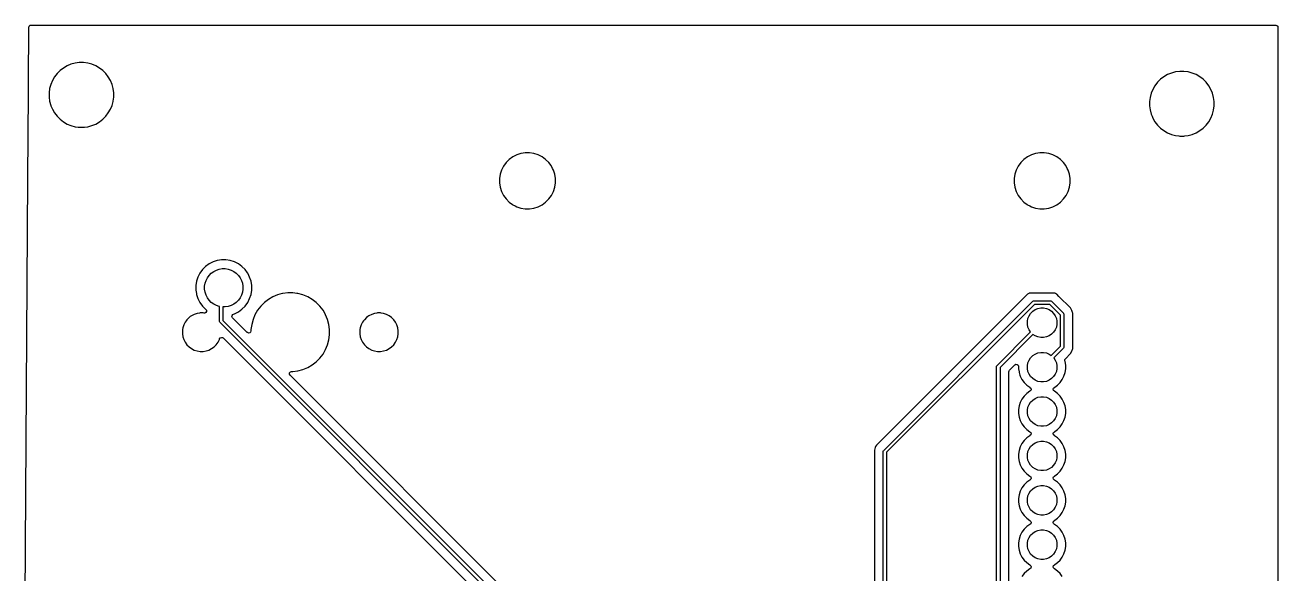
# Model space of a CAD drawing. Header units: millimetres. Extents: x 83 to 155, y -89 to -15.5.
# Drawn here: x 83.3 to 155, y -46.9 to -15.5 of the extents above; entities that cross this region are included whole.
import ezdxf

# ---------------------------------------------------------------- set-up
doc = ezdxf.new("R2010")
doc.units = ezdxf.units.MM
doc.layers.add('F.Cu', color=13, linetype='CONTINUOUS', true_color=0xc83434)

msp = doc.modelspace()

# ---------------------------------------------------------------- linework, layer by layer
at = {"layer": 'F.Cu', "linetype": 'CONTINUOUS'}
for p, q in [((83.477553, -18.777256), (83.499156, -15.623149)), ((83.499156, -15.623149), (83.519299, -15.556248)), ((83.519299, -15.556248), (83.572415, -15.510855)), ((83.572415, -15.510855), (83.623153, -15.5)), ((83.623153, -15.5), (154.876, -15.5)), ((154.876, -15.5), (154.943039, -15.519685)), ((154.943039, -15.519685), (154.988794, -15.572489)), ((154.988794, -15.572489), (155, -15.624)), ((155, -15.624), (155, -88.875135)), ((85.679785, -17.836777), (85.469706, -17.958067)), ((85.679794, -17.836773), (85.679785, -17.836777)), ((85.903895, -17.743947), (85.679794, -17.836773)), ((86.138214, -17.681161), (85.903895, -17.743947)), ((86.378711, -17.6495), (86.138214, -17.681161)), ((86.378712, -17.6495), (86.378711, -17.6495)), ((86.621288, -17.6495), (86.378712, -17.6495)), ((86.621289, -17.6495), (86.621288, -17.6495)), ((86.861785, -17.681161), (86.621289, -17.6495)), ((87.096104, -17.743947), (86.861785, -17.681161)), ((87.320205, -17.836773), (87.096104, -17.743947)), ((87.320212, -17.836776), (87.320205, -17.836773)), ((87.530289, -17.958064), (87.320212, -17.836776)), ((84.958067, -18.469706), (84.836777, -18.679785)), ((85.105733, -18.277263), (84.958067, -18.469706)), ((85.105739, -18.277256), (85.105733, -18.277263)), ((85.277256, -18.105739), (85.105739, -18.277256)), ((85.277263, -18.105733), (85.277256, -18.105739)), ((85.469706, -17.958067), (85.277263, -18.105733)), ((87.530292, -17.958066), (87.530289, -17.958064)), ((87.530293, -17.958067), (87.530292, -17.958066)), ((87.722736, -18.105733), (87.530293, -17.958067)), ((87.722743, -18.105739), (87.722736, -18.105733)), ((87.89426, -18.277256), (87.722743, -18.105739)), ((87.894265, -18.277262), (87.89426, -18.277256)), ((88.041936, -18.469711), (87.894265, -18.277262)), ((88.163224, -18.679788), (88.041936, -18.469711)), ((148.277256, -18.605739), (148.105739, -18.777256)), ((148.277263, -18.605733), (148.277256, -18.605739)), ((148.469706, -18.458067), (148.277263, -18.605733)), ((148.679785, -18.336777), (148.469706, -18.458067)), ((148.679794, -18.336773), (148.679785, -18.336777)), ((148.903895, -18.243947), (148.679794, -18.336773)), ((149.138214, -18.181161), (148.903895, -18.243947)), ((149.378711, -18.1495), (149.138214, -18.181161)), ((149.378712, -18.1495), (149.378711, -18.1495)), ((149.621288, -18.1495), (149.378712, -18.1495)), ((149.621289, -18.1495), (149.621288, -18.1495)), ((149.861785, -18.181161), (149.621289, -18.1495)), ((150.096104, -18.243947), (149.861785, -18.181161)), ((150.320205, -18.336773), (150.096104, -18.243947)), ((150.320212, -18.336776), (150.320205, -18.336773)), ((150.530289, -18.458064), (150.320212, -18.336776)), ((150.530292, -18.458066), (150.530289, -18.458064)), ((150.530293, -18.458067), (150.530292, -18.458066)), ((150.722736, -18.605733), (150.530293, -18.458067)), ((150.722743, -18.605739), (150.722736, -18.605733)), ((150.89426, -18.777256), (150.722743, -18.605739)), ((83.473467, -19.373804), (83.477553, -18.777256)), ((84.681161, -19.138214), (84.6495, -19.378711)), ((84.743947, -18.903895), (84.681161, -19.138214)), ((84.836773, -18.679794), (84.743947, -18.903895)), ((84.836777, -18.679785), (84.836773, -18.679794)), ((88.256054, -18.9039), (88.163224, -18.679788)), ((88.318838, -19.138211), (88.256054, -18.9039)), ((88.3505, -19.378712), (88.318838, -19.138211)), ((147.836773, -19.179794), (147.743947, -19.403895)), ((147.836777, -19.179785), (147.836773, -19.179794)), ((147.958067, -18.969706), (147.836777, -19.179785)), ((148.105733, -18.777263), (147.958067, -18.969706)), ((148.105739, -18.777256), (148.105733, -18.777263)), ((150.894265, -18.777262), (150.89426, -18.777256)), ((151.041936, -18.969711), (150.894265, -18.777262)), ((151.163224, -19.179788), (151.041936, -18.969711)), ((151.256054, -19.4039), (151.163224, -19.179788)), ((83.439861, -24.280317), (83.473433, -19.378711)), ((83.473433, -19.378711), (83.473467, -19.373804)), ((84.6495, -19.378711), (84.6495, -19.621288)), ((84.6495, -19.621288), (84.681161, -19.861785)), ((84.681161, -19.861785), (84.743947, -20.096104)), ((88.256054, -20.0961), (88.314304, -19.878711)), ((88.314304, -19.878711), (88.318838, -19.861789)), ((88.318838, -19.861789), (88.3505, -19.621288)), ((88.3505, -19.621288), (88.3505, -19.378712)), ((147.681161, -19.638214), (147.6495, -19.878711)), ((147.6495, -19.878711), (147.6495, -20.121288)), ((147.743947, -19.403895), (147.681161, -19.638214)), ((151.318838, -19.638211), (151.256054, -19.4039)), ((151.3505, -19.878712), (151.318838, -19.638211)), ((151.3505, -20.121288), (151.3505, -19.878712)), ((84.743947, -20.096104), (84.754379, -20.121288)), ((84.754379, -20.121288), (84.836776, -20.320212)), ((84.836776, -20.320212), (84.958064, -20.530289)), ((84.958064, -20.530289), (84.958066, -20.530292)), ((84.958066, -20.530292), (84.958067, -20.530293)), ((84.958067, -20.530293), (85.105733, -20.722736)), ((85.105733, -20.722736), (85.105739, -20.722743)), ((85.105739, -20.722743), (85.277256, -20.89426)), ((87.722738, -20.894265), (87.894265, -20.722738)), ((87.894265, -20.722738), (88.041936, -20.530289)), ((88.041936, -20.530289), (88.163224, -20.320212)), ((88.163224, -20.320212), (88.256054, -20.0961)), ((147.6495, -20.121288), (147.681161, -20.361785)), ((147.681161, -20.361785), (147.743947, -20.596104)), ((147.743947, -20.596104), (147.7964, -20.722736)), ((147.7964, -20.722736), (147.836776, -20.820212)), ((151.163224, -20.820212), (151.256054, -20.5961)), ((151.256054, -20.5961), (151.318838, -20.361789)), ((151.318838, -20.361789), (151.3505, -20.121288)), ((85.277256, -20.89426), (85.277262, -20.894265)), ((85.277262, -20.894265), (85.469711, -21.041936)), ((85.469711, -21.041936), (85.679788, -21.163224)), ((85.679788, -21.163224), (85.9039, -21.256054)), ((85.9039, -21.256054), (86.138211, -21.318838)), ((86.138211, -21.318838), (86.318586, -21.342584)), ((86.318586, -21.342584), (86.378711, -21.3505)), ((86.378711, -21.3505), (86.378712, -21.3505)), ((86.378712, -21.3505), (86.621289, -21.3505)), ((86.621289, -21.3505), (86.669388, -21.344167)), ((86.669388, -21.344167), (86.861789, -21.318838)), ((86.861789, -21.318838), (87.0961, -21.256054)), ((87.0961, -21.256054), (87.320212, -21.163224)), ((87.320212, -21.163224), (87.530289, -21.041936)), ((87.530289, -21.041936), (87.722738, -20.894265)), ((147.836776, -20.820212), (147.958064, -21.030289)), ((147.958064, -21.030289), (147.958066, -21.030292)), ((147.958066, -21.030292), (147.958067, -21.030293)), ((147.958067, -21.030293), (148.105733, -21.222736)), ((148.105733, -21.222736), (148.105739, -21.222743)), ((148.105739, -21.222743), (148.277256, -21.39426)), ((148.277256, -21.39426), (148.277262, -21.394265)), ((148.277262, -21.394265), (148.469711, -21.541936)), ((150.530289, -21.541936), (150.722738, -21.394265)), ((150.722738, -21.394265), (150.894265, -21.222738)), ((150.894265, -21.222738), (151.041936, -21.030289)), ((151.041936, -21.030289), (151.163224, -20.820212)), ((148.469711, -21.541936), (148.679788, -21.663224)), ((148.679788, -21.663224), (148.9039, -21.756054)), ((148.9039, -21.756054), (149.138211, -21.818838)), ((149.138211, -21.818838), (149.318586, -21.842584)), ((149.318586, -21.842584), (149.378711, -21.8505)), ((149.378711, -21.8505), (149.378712, -21.8505)), ((149.378712, -21.8505), (149.621289, -21.8505)), ((149.621289, -21.8505), (149.669388, -21.844167)), ((149.669388, -21.844167), (149.861789, -21.818838)), ((149.861789, -21.818838), (150.0961, -21.756054)), ((150.0961, -21.756054), (150.320212, -21.663224)), ((150.320212, -21.663224), (150.530289, -21.541936)), ((111.421616, -22.92876), (111.197151, -23.043132)), ((111.661214, -22.85091), (111.421616, -22.92876)), ((111.785626, -22.831205), (111.661214, -22.85091)), ((111.910038, -22.8115), (111.785626, -22.831205)), ((112.161962, -22.8115), (111.910038, -22.8115)), ((112.410785, -22.85091), (112.161962, -22.8115)), ((112.650383, -22.92876), (112.410785, -22.85091)), ((112.804747, -23.007413), (112.650383, -22.92876)), ((140.885616, -22.92876), (140.661151, -23.043132)), ((141.125214, -22.85091), (140.885616, -22.92876)), ((141.249626, -22.831205), (141.125214, -22.85091)), ((141.374038, -22.8115), (141.249626, -22.831205)), ((141.625962, -22.8115), (141.374038, -22.8115)), ((141.874785, -22.85091), (141.625962, -22.8115)), ((142.114383, -22.92876), (141.874785, -22.85091)), ((142.268747, -23.007413), (142.114383, -22.92876)), ((110.667132, -23.573151), (110.55276, -23.797616)), ((110.815201, -23.36935), (110.667132, -23.573151)), ((110.815205, -23.369345), (110.815201, -23.36935)), ((110.993345, -23.191205), (110.815205, -23.369345)), ((110.99335, -23.191201), (110.993345, -23.191205)), ((111.197151, -23.043132), (110.99335, -23.191201)), ((112.874845, -23.04313), (112.804747, -23.007413)), ((112.874847, -23.043131), (112.874845, -23.04313)), ((112.874848, -23.043132), (112.874847, -23.043131)), ((113.078649, -23.191201), (112.874848, -23.043132)), ((113.078654, -23.191205), (113.078649, -23.191201)), ((113.256794, -23.369345), (113.078654, -23.191205)), ((113.256798, -23.36935), (113.256794, -23.369345)), ((113.385952, -23.547117), (113.256798, -23.36935)), ((113.40487, -23.573155), (113.385952, -23.547117)), ((113.477747, -23.716184), (113.40487, -23.573155)), ((140.131132, -23.573151), (140.01676, -23.797616)), ((140.279201, -23.36935), (140.131132, -23.573151)), ((140.279205, -23.369345), (140.279201, -23.36935)), ((140.457345, -23.191205), (140.279205, -23.369345)), ((140.45735, -23.191201), (140.457345, -23.191205)), ((140.661151, -23.043132), (140.45735, -23.191201)), ((142.338845, -23.04313), (142.268747, -23.007413)), ((142.338847, -23.043131), (142.338845, -23.04313)), ((142.338848, -23.043132), (142.338847, -23.043131)), ((142.542649, -23.191201), (142.338848, -23.043132)), ((142.542654, -23.191205), (142.542649, -23.191201)), ((142.720794, -23.369345), (142.542654, -23.191205)), ((142.720798, -23.36935), (142.720794, -23.369345)), ((142.849952, -23.547117), (142.720798, -23.36935)), ((142.86887, -23.573155), (142.849952, -23.547117)), ((142.941747, -23.716184), (142.86887, -23.573155)), ((83.274868, -48.369205), (83.439822, -24.286038)), ((83.439822, -24.286038), (83.439861, -24.280317)), ((110.47491, -24.037214), (110.4355, -24.286038)), ((110.4355, -24.286038), (110.4355, -24.537961)), ((110.55276, -23.797616), (110.47491, -24.037214)), ((113.519239, -23.797616), (113.477747, -23.716184)), ((113.519239, -23.797618), (113.519239, -23.797616)), ((113.519241, -23.797621), (113.519239, -23.797618)), ((113.59709, -24.037215), (113.519241, -23.797621)), ((113.6365, -24.286038), (113.59709, -24.037215)), ((113.6365, -24.537962), (113.6365, -24.286038)), ((139.93891, -24.037214), (139.8995, -24.286038)), ((139.8995, -24.286038), (139.8995, -24.537961)), ((140.01676, -23.797616), (139.93891, -24.037214)), ((142.983239, -23.797616), (142.941747, -23.716184)), ((142.983239, -23.797618), (142.983239, -23.797616)), ((142.983241, -23.797621), (142.983239, -23.797618)), ((143.06109, -24.037215), (142.983241, -23.797621)), ((143.1005, -24.286038), (143.06109, -24.037215)), ((143.1005, -24.537962), (143.1005, -24.286038)), ((110.4355, -24.537961), (110.47491, -24.786785)), ((110.47491, -24.786785), (110.55276, -25.026383)), ((110.55276, -25.026383), (110.667132, -25.250848)), ((113.40487, -25.250845), (113.519241, -25.026379)), ((113.519241, -25.026379), (113.59709, -24.786785)), ((113.59709, -24.786785), (113.6365, -24.537962)), ((139.8995, -24.537961), (139.93891, -24.786785)), ((139.93891, -24.786785), (140.01676, -25.026383)), ((140.01676, -25.026383), (140.131132, -25.250848)), ((142.86887, -25.250845), (142.983241, -25.026379)), ((142.983241, -25.026379), (143.06109, -24.786785)), ((143.06109, -24.786785), (143.1005, -24.537962)), ((110.667132, -25.250848), (110.815201, -25.454649)), ((110.815201, -25.454649), (110.815205, -25.454654)), ((110.815205, -25.454654), (110.993345, -25.632794)), ((110.993345, -25.632794), (110.99335, -25.632798)), ((110.99335, -25.632798), (111.171117, -25.761952)), ((111.171117, -25.761952), (111.197155, -25.78087)), ((111.197155, -25.78087), (111.340184, -25.853747)), ((112.650379, -25.895241), (112.874845, -25.78087)), ((112.874845, -25.78087), (113.078656, -25.632793)), ((113.078656, -25.632793), (113.256793, -25.454656)), ((113.256793, -25.454656), (113.40487, -25.250845)), ((140.131132, -25.250848), (140.279201, -25.454649)), ((140.279201, -25.454649), (140.279205, -25.454654)), ((140.279205, -25.454654), (140.457345, -25.632794)), ((140.457345, -25.632794), (140.45735, -25.632798)), ((140.45735, -25.632798), (140.635117, -25.761952)), ((140.635117, -25.761952), (140.661155, -25.78087)), ((140.661155, -25.78087), (140.804184, -25.853747)), ((142.114379, -25.895241), (142.338845, -25.78087)), ((142.338845, -25.78087), (142.542656, -25.632793)), ((142.542656, -25.632793), (142.720793, -25.454656)), ((142.720793, -25.454656), (142.86887, -25.250845)), ((111.340184, -25.853747), (111.421616, -25.895239)), ((111.421616, -25.895239), (111.421618, -25.895239)), ((111.421618, -25.895239), (111.421621, -25.895241)), ((111.421621, -25.895241), (111.661215, -25.97309)), ((111.661215, -25.97309), (111.910038, -26.0125)), ((111.910038, -26.0125), (111.910039, -26.0125)), ((111.910039, -26.0125), (112.161961, -26.0125)), ((112.161961, -26.0125), (112.161962, -26.0125)), ((112.161962, -26.0125), (112.410785, -25.97309)), ((112.410785, -25.97309), (112.650379, -25.895241)), ((140.804184, -25.853747), (140.885616, -25.895239)), ((140.885616, -25.895239), (140.885618, -25.895239)), ((140.885618, -25.895239), (140.885621, -25.895241)), ((140.885621, -25.895241), (141.125215, -25.97309)), ((141.125215, -25.97309), (141.374038, -26.0125)), ((141.374038, -26.0125), (141.374039, -26.0125)), ((141.374039, -26.0125), (141.625961, -26.0125)), ((141.625961, -26.0125), (141.625962, -26.0125)), ((141.625962, -26.0125), (141.874785, -25.97309)), ((141.874785, -25.97309), (142.114379, -25.895241)), ((93.607345, -29.319205), (93.429205, -29.497345)), ((93.60735, -29.319201), (93.607345, -29.319205)), ((93.811151, -29.171132), (93.60735, -29.319201)), ((94.035616, -29.05676), (93.811151, -29.171132)), ((94.275214, -28.97891), (94.035616, -29.05676)), ((94.399626, -28.959205), (94.275214, -28.97891)), ((94.524038, -28.9395), (94.399626, -28.959205)), ((94.775962, -28.9395), (94.524038, -28.9395)), ((95.024785, -28.97891), (94.775962, -28.9395)), ((95.264383, -29.05676), (95.024785, -28.97891)), ((95.418747, -29.135413), (95.264383, -29.05676)), ((95.488845, -29.17113), (95.418747, -29.135413)), ((95.488847, -29.171131), (95.488845, -29.17113)), ((95.488848, -29.171132), (95.488847, -29.171131)), ((95.692649, -29.319201), (95.488848, -29.171132)), ((95.692654, -29.319205), (95.692649, -29.319201)), ((95.870794, -29.497345), (95.692654, -29.319205)), ((93.16676, -29.925616), (93.08891, -30.165214)), ((93.281132, -29.701151), (93.16676, -29.925616)), ((93.429201, -29.49735), (93.281132, -29.701151)), ((93.429205, -29.497345), (93.429201, -29.49735)), ((93.580393, -30.28321), (93.633733, -30.119048)), ((93.633733, -30.119048), (93.712096, -29.965252)), ((93.712096, -29.965252), (93.813553, -29.825607)), ((93.813553, -29.825607), (93.935607, -29.703553)), ((93.935607, -29.703553), (94.075252, -29.602096)), ((94.075252, -29.602096), (94.229048, -29.523733)), ((94.229048, -29.523733), (94.39321, -29.470393)), ((94.39321, -29.470393), (94.563695, -29.443391)), ((94.563695, -29.443391), (94.736305, -29.443391)), ((94.736305, -29.443391), (94.90679, -29.470393)), ((94.90679, -29.470393), (95.070952, -29.523733)), ((95.070952, -29.523733), (95.224748, -29.602096)), ((95.224748, -29.602096), (95.364393, -29.703553)), ((95.364393, -29.703553), (95.486447, -29.825607)), ((95.486447, -29.825607), (95.587904, -29.965252)), ((95.587904, -29.965252), (95.666267, -30.119048)), ((95.666267, -30.119048), (95.719607, -30.28321)), ((95.870798, -29.49735), (95.870794, -29.497345)), ((95.999952, -29.675117), (95.870798, -29.49735)), ((96.01887, -29.701155), (95.999952, -29.675117)), ((96.091747, -29.844184), (96.01887, -29.701155)), ((96.133239, -29.925616), (96.091747, -29.844184)), ((96.133239, -29.925618), (96.133239, -29.925616)), ((96.133241, -29.925621), (96.133239, -29.925618)), ((96.21109, -30.165215), (96.133241, -29.925621)), ((93.08891, -30.165215), (93.0495, -30.414038)), ((93.0495, -30.414038), (93.0495, -30.665962)), ((93.0495, -30.665962), (93.080132, -30.859361)), ((93.08891, -30.165214), (93.08891, -30.165215)), ((93.553391, -30.453695), (93.580393, -30.28321)), ((93.553391, -30.626305), (93.553391, -30.453695)), ((93.580393, -30.79679), (93.553391, -30.626305)), ((93.633733, -30.960952), (93.580393, -30.79679)), ((95.719607, -30.79679), (95.666267, -30.960952)), ((95.719607, -30.28321), (95.746609, -30.453695)), ((95.746609, -30.626305), (95.719607, -30.79679)), ((95.746609, -30.453695), (95.746609, -30.626305)), ((96.2505, -30.414038), (96.21109, -30.165215)), ((96.21109, -30.914785), (96.2505, -30.665962)), ((96.2505, -30.665962), (96.2505, -30.414038)), ((98.312486, -30.8295), (98.034085, -30.866153)), ((98.312494, -30.8295), (98.312486, -30.8295)), ((98.607506, -30.8295), (98.312494, -30.8295)), ((98.607513, -30.8295), (98.607506, -30.8295)), ((98.834321, -30.859361), (98.607513, -30.8295)), ((93.080132, -30.859361), (93.08891, -30.914785)), ((93.08891, -30.914785), (93.16676, -31.154383)), ((93.16676, -31.154383), (93.281132, -31.378848)), ((93.281132, -31.378848), (93.429201, -31.582649)), ((93.712096, -31.114748), (93.633733, -30.960952)), ((93.813553, -31.254393), (93.712096, -31.114748)), ((93.935607, -31.376447), (93.813553, -31.254393)), ((94.075252, -31.477904), (93.935607, -31.376447)), ((94.229048, -31.556267), (94.075252, -31.477904)), ((94.39321, -31.609607), (94.229048, -31.556267)), ((95.070952, -31.556267), (94.90679, -31.609607)), ((95.224748, -31.477904), (95.070952, -31.556267)), ((95.364393, -31.376447), (95.224748, -31.477904)), ((95.486447, -31.254393), (95.364393, -31.376447)), ((95.587904, -31.114748), (95.486447, -31.254393)), ((95.666267, -30.960952), (95.587904, -31.114748)), ((95.870793, -31.582656), (96.01887, -31.378845)), ((96.01887, -31.378845), (96.133241, -31.154379)), ((96.133241, -31.154379), (96.21109, -30.914785)), ((96.972952, -31.384358), (96.764358, -31.592952)), ((96.972959, -31.384352), (96.972952, -31.384358)), ((97.207006, -31.204761), (96.972959, -31.384352)), ((97.462489, -31.057258), (97.207006, -31.204761)), ((97.462499, -31.057254), (97.462489, -31.057258)), ((97.735038, -30.944364), (97.462499, -31.057254)), ((97.735048, -30.944361), (97.735038, -30.944364)), ((97.865227, -30.90948), (97.735048, -30.944361)), ((98.020007, -30.868007), (97.865227, -30.90948)), ((98.034085, -30.866153), (98.020007, -30.868007)), ((98.899993, -30.868007), (98.834321, -30.859361)), ((99.184952, -30.944361), (98.899993, -30.868007)), ((99.184954, -30.944362), (99.184952, -30.944361)), ((99.184961, -30.944364), (99.184954, -30.944362)), ((99.4575, -31.057254), (99.184961, -30.944364)), ((99.45751, -31.057258), (99.4575, -31.057254)), ((99.712993, -31.204761), (99.45751, -31.057258)), ((99.94704, -31.384352), (99.712993, -31.204761)), ((99.947047, -31.384358), (99.94704, -31.384352)), ((100.155641, -31.592952), (99.947047, -31.384358)), ((140.654936, -30.909481), (132.019481, -39.544936)), ((132.429289, -39.842943), (140.952943, -31.319289)), ((141.065076, -31.49), (132.6, -39.955076)), ((140.654939, -30.909479), (140.654936, -30.909481)), ((140.698343, -30.88442), (140.654939, -30.909479)), ((140.741749, -30.85936), (140.698343, -30.88442)), ((140.74175, -30.859359), (140.741749, -30.85936)), ((140.75796, -30.85), (140.74175, -30.859359)), ((142.242038, -30.85), (140.75796, -30.85)), ((140.952943, -31.319289), (140.968097, -31.306853)), ((140.968097, -31.306853), (141.004145, -31.291921)), ((141.004145, -31.291921), (141.023654, -31.29)), ((141.023654, -31.29), (141.976346, -31.29)), ((141.934924, -31.49), (141.065076, -31.49)), ((142.55, -32.105075), (141.934924, -31.49)), ((141.976346, -31.29), (141.995855, -31.291921)), ((141.995855, -31.291921), (142.031903, -31.306853)), ((142.031903, -31.306853), (142.047057, -31.319289)), ((142.047057, -31.319289), (142.720711, -31.992944)), ((142.258246, -30.859358), (142.242038, -30.85)), ((142.25825, -30.859359), (142.258246, -30.859358)), ((142.25825, -30.85936), (142.25825, -30.859359)), ((142.345062, -30.90948), (142.25825, -30.85936)), ((142.345063, -30.909481), (142.345062, -30.90948)), ((142.463934, -31.028352), (142.345063, -30.909481)), ((142.463936, -31.028355), (142.463934, -31.028352)), ((143.130518, -31.694936), (142.463936, -31.028355)), ((92.663069, -32.240588), (92.540588, -32.363069)), ((92.66307, -32.240588), (92.663069, -32.240588)), ((92.663072, -32.240586), (92.66307, -32.240588)), ((92.736511, -32.187229), (92.663072, -32.240586)), ((92.803211, -32.138768), (92.736511, -32.187229)), ((92.957552, -32.060128), (92.803211, -32.138768)), ((93.122302, -32.006597), (92.957552, -32.060128)), ((93.261208, -31.984597), (93.122302, -32.006597)), ((93.293389, -31.9795), (93.261208, -31.984597)), ((93.466611, -31.9795), (93.293389, -31.9795)), ((93.429201, -31.582649), (93.429205, -31.582654)), ((93.429205, -31.582654), (93.429207, -31.582656)), ((93.429207, -31.582656), (93.607344, -31.760793)), ((93.521378, -31.988174), (93.466611, -31.9795)), ((93.56886, -31.986479), (93.521378, -31.988174)), ((93.629699, -31.952122), (93.56886, -31.986479)), ((93.607344, -31.760793), (93.607345, -31.760794)), ((93.607345, -31.760794), (93.607344, -31.760794)), ((93.607344, -31.760794), (93.613661, -31.765383)), ((93.613661, -31.765383), (93.656327, -31.820714)), ((93.662305, -31.890327), (93.629699, -31.952122)), ((93.656327, -31.820714), (93.662305, -31.890327)), ((94.4, -31.610682), (94.39321, -31.609607)), ((94.4, -32.443402), (94.4, -31.610682)), ((94.736305, -31.636609), (94.6, -31.636609)), ((94.6, -31.636609), (94.6, -32.40198)), ((94.90679, -31.609607), (94.736305, -31.636609)), ((95.1209, -32.187229), (95.125884, -32.117537)), ((95.154385, -32.248552), (95.1209, -32.187229)), ((95.125884, -32.117537), (95.167756, -32.061604)), ((95.997819, -33.091986), (95.154385, -32.248552)), ((95.167756, -32.061604), (95.203742, -32.042942)), ((95.203742, -32.042942), (95.264379, -32.023241)), ((95.264379, -32.023241), (95.488845, -31.90887)), ((95.488845, -31.90887), (95.692656, -31.760793)), ((95.692656, -31.760793), (95.870793, -31.582656)), ((96.437254, -32.082499), (96.324364, -32.355038)), ((96.437258, -32.082489), (96.437254, -32.082499)), ((96.584761, -31.827006), (96.437258, -32.082489)), ((96.764352, -31.592959), (96.584761, -31.827006)), ((96.764358, -31.592952), (96.764352, -31.592959)), ((100.155647, -31.592959), (100.155641, -31.592952)), ((100.335238, -31.827006), (100.155647, -31.592959)), ((100.448533, -32.02324), (100.335238, -31.827006)), ((100.482743, -32.082493), (100.448533, -32.02324)), ((100.595639, -32.355048), (100.482743, -32.082493)), ((102.823069, -32.240588), (102.700588, -32.363069)), ((102.82307, -32.240588), (102.823069, -32.240588)), ((102.823072, -32.240586), (102.82307, -32.240588)), ((102.896511, -32.187229), (102.823072, -32.240586)), ((102.963211, -32.138768), (102.896511, -32.187229)), ((103.117552, -32.060128), (102.963211, -32.138768)), ((103.282302, -32.006597), (103.117552, -32.060128)), ((103.421208, -31.984597), (103.282302, -32.006597)), ((103.453389, -31.9795), (103.421208, -31.984597)), ((103.626611, -31.9795), (103.453389, -31.9795)), ((103.658792, -31.984597), (103.626611, -31.9795)), ((103.797698, -32.006597), (103.658792, -31.984597)), ((103.797699, -32.006597), (103.797698, -32.006597)), ((103.797701, -32.006598), (103.797699, -32.006597)), ((103.962445, -32.060127), (103.797701, -32.006598)), ((104.116788, -32.138768), (103.962445, -32.060127)), ((104.256928, -32.240586), (104.116788, -32.138768)), ((104.379414, -32.363072), (104.256928, -32.240586)), ((140.686601, -32.293258), (140.750367, -32.139313)), ((140.750367, -32.139313), (140.842941, -32.000766)), ((140.842941, -32.000766), (140.960766, -31.882941)), ((140.960766, -31.882941), (141.099313, -31.790367)), ((141.099313, -31.790367), (141.253258, -31.726601)), ((141.253258, -31.726601), (141.416685, -31.694093)), ((141.416685, -31.694093), (141.583315, -31.694093)), ((141.583315, -31.694093), (141.746742, -31.726601)), ((141.746742, -31.726601), (141.900687, -31.790367)), ((141.900687, -31.790367), (142.039234, -31.882941)), ((142.039234, -31.882941), (142.157059, -32.000766)), ((142.157059, -32.000766), (142.249633, -32.139313)), ((142.249633, -32.139313), (142.313399, -32.293258)), ((142.55, -33.888578), (142.55, -32.105075)), ((142.720711, -31.992944), (142.733148, -32.008097)), ((142.733148, -32.008097), (142.747581, -32.042942)), ((142.747581, -32.042942), (142.748079, -32.044145)), ((142.748079, -32.044145), (142.75, -32.063654)), ((142.75, -32.063654), (142.75, -33.93)), ((143.130524, -31.694944), (143.130518, -31.694936)), ((143.168541, -31.760793), (143.130524, -31.694944)), ((143.209577, -31.83187), (143.168541, -31.760793)), ((143.241799, -31.952122), (143.209577, -31.83187)), ((143.250501, -31.984598), (143.241799, -31.952122)), ((143.2505, -32.152714), (143.250501, -32.152701)), ((143.2505, -33.843329), (143.2505, -32.152714)), ((143.250501, -32.152701), (143.250501, -31.984598)), ((92.289146, -32.932486), (92.2795, -32.993389)), ((92.2795, -32.993389), (92.2795, -33.166611)), ((92.306597, -32.822302), (92.289146, -32.932486)), ((92.360128, -32.657552), (92.306597, -32.822302)), ((92.438768, -32.503211), (92.360128, -32.657552)), ((92.496859, -32.423256), (92.438768, -32.503211)), ((92.540586, -32.363072), (92.496859, -32.423256)), ((92.540588, -32.36307), (92.540586, -32.363072)), ((92.540588, -32.363069), (92.540588, -32.36307)), ((94.401921, -32.462911), (94.4, -32.443402)), ((94.416853, -32.498959), (94.401921, -32.462911)), ((94.429289, -32.514113), (94.416853, -32.498959)), ((124.365887, -62.450711), (94.429289, -32.514113)), ((94.6, -32.40198), (124.47802, -62.28)), ((96.248006, -32.640015), (96.2095, -32.932486)), ((96.2095, -32.932486), (96.2095, -33.004305)), ((96.248008, -32.640004), (96.248006, -32.640015)), ((96.324361, -32.355048), (96.248008, -32.640004)), ((96.324364, -32.355038), (96.324361, -32.355048)), ((100.671993, -32.640007), (100.595639, -32.355048)), ((100.7105, -32.932494), (100.671993, -32.640007)), ((100.7105, -32.993389), (100.7105, -32.932494)), ((100.7105, -33.227506), (100.7105, -32.993389)), ((102.449146, -32.932486), (102.4395, -32.993389)), ((102.4395, -32.993389), (102.4395, -33.166611)), ((102.466597, -32.822302), (102.449146, -32.932486)), ((102.520128, -32.657552), (102.466597, -32.822302)), ((102.598768, -32.503211), (102.520128, -32.657552)), ((102.656859, -32.423256), (102.598768, -32.503211)), ((102.700586, -32.363072), (102.656859, -32.423256)), ((102.700588, -32.36307), (102.700586, -32.363072)), ((102.700588, -32.363069), (102.700588, -32.36307)), ((104.481232, -32.503212), (104.379414, -32.363072)), ((104.559873, -32.657555), (104.481232, -32.503212)), ((104.613402, -32.822299), (104.559873, -32.657555)), ((104.6405, -32.993389), (104.613402, -32.822299)), ((104.6405, -33.166611), (104.6405, -32.993389)), ((140.654093, -32.456685), (140.686601, -32.293258)), ((140.654093, -32.623315), (140.654093, -32.456685)), ((140.686601, -32.786742), (140.654093, -32.623315)), ((140.750367, -32.940687), (140.686601, -32.786742)), ((140.833489, -33.065088), (140.750367, -32.940687)), ((142.249633, -32.940687), (142.157059, -33.079234)), ((142.313399, -32.786742), (142.249633, -32.940687)), ((142.313399, -32.293258), (142.345907, -32.456685)), ((142.345907, -32.623315), (142.313399, -32.786742)), ((142.345907, -32.456685), (142.345907, -32.623315)), ((92.2795, -33.166611), (92.306598, -33.337701)), ((92.306598, -33.337701), (92.360127, -33.502445)), ((92.360127, -33.502445), (92.438768, -33.656788)), ((92.438768, -33.656788), (92.540586, -33.796928)), ((94.219414, -33.796928), (94.321232, -33.656788)), ((94.321232, -33.656788), (94.399873, -33.502445)), ((94.399873, -33.502445), (94.413351, -33.460961)), ((94.413351, -33.460961), (94.452788, -33.403287)), ((94.452788, -33.403287), (94.517147, -33.376089)), ((94.517147, -33.376089), (94.585993, -33.388004)), ((94.585993, -33.388004), (94.618963, -33.4116)), ((94.618963, -33.4116), (112.997425, -51.790062)), ((96.004297, -33.098018), (95.997819, -33.091986)), ((96.067853, -33.127043), (96.004297, -33.098018)), ((96.137011, -33.117099), (96.067853, -33.127043)), ((96.189815, -33.071344), (96.137011, -33.117099)), ((96.2095, -33.004305), (96.189815, -33.071344)), ((100.595639, -33.804952), (100.671993, -33.519993)), ((100.671993, -33.519993), (100.7105, -33.227506)), ((102.4395, -33.166611), (102.466598, -33.337701)), ((102.466598, -33.337701), (102.520127, -33.502445)), ((102.520127, -33.502445), (102.598768, -33.656788)), ((102.598768, -33.656788), (102.700586, -33.796928)), ((104.379414, -33.796928), (104.481232, -33.656788)), ((104.481232, -33.656788), (104.559873, -33.502445)), ((104.559873, -33.502445), (104.613402, -33.337701)), ((104.613402, -33.337701), (104.6405, -33.166611)), ((138.918946, -34.979632), (140.833489, -33.065088)), ((140.974911, -33.20651), (139.089657, -35.091765)), ((141.099313, -33.289633), (140.974911, -33.20651)), ((141.253258, -33.353399), (141.099313, -33.289633)), ((141.416685, -33.385907), (141.253258, -33.353399)), ((141.583315, -33.385907), (141.416685, -33.385907)), ((141.746742, -33.353399), (141.583315, -33.385907)), ((141.900687, -33.289633), (141.746742, -33.353399)), ((142.039234, -33.197059), (141.900687, -33.289633)), ((142.157059, -33.079234), (142.039234, -33.197059)), ((92.540586, -33.796928), (92.663072, -33.919414)), ((92.663072, -33.919414), (92.803212, -34.021232)), ((92.803212, -34.021232), (92.957555, -34.099873)), ((92.957555, -34.099873), (93.122299, -34.153402)), ((93.122299, -34.153402), (93.293389, -34.1805)), ((93.293389, -34.1805), (93.29339, -34.1805)), ((93.29339, -34.1805), (93.46661, -34.1805)), ((93.46661, -34.1805), (93.466611, -34.1805)), ((93.466611, -34.1805), (93.637701, -34.153402)), ((93.637701, -34.153402), (93.802445, -34.099873)), ((93.802445, -34.099873), (93.956788, -34.021232)), ((93.956788, -34.021232), (94.096928, -33.919414)), ((94.096928, -33.919414), (94.219414, -33.796928)), ((100.155646, -34.567042), (100.335238, -34.332994)), ((100.335238, -34.332994), (100.482743, -34.077507)), ((100.482743, -34.077507), (100.595639, -33.804952)), ((102.700586, -33.796928), (102.823072, -33.919414)), ((102.823072, -33.919414), (102.963212, -34.021232)), ((102.963212, -34.021232), (103.117555, -34.099873)), ((103.117555, -34.099873), (103.282299, -34.153402)), ((103.282299, -34.153402), (103.453389, -34.1805)), ((103.453389, -34.1805), (103.45339, -34.1805)), ((103.45339, -34.1805), (103.62661, -34.1805)), ((103.62661, -34.1805), (103.626611, -34.1805)), ((103.626611, -34.1805), (103.797701, -34.153402)), ((103.797701, -34.153402), (103.962445, -34.099873)), ((103.962445, -34.099873), (104.116788, -34.021232)), ((104.116788, -34.021232), (104.256928, -33.919414)), ((104.256928, -33.919414), (104.379414, -33.796928)), ((140.842941, -34.540766), (140.960766, -34.422941)), ((140.960766, -34.422941), (141.099313, -34.330367)), ((141.099313, -34.330367), (141.253258, -34.266601)), ((141.253258, -34.266601), (141.416685, -34.234093)), ((141.416685, -34.234093), (141.583315, -34.234093)), ((141.583315, -34.234093), (141.746742, -34.266601)), ((141.746742, -34.266601), (141.900687, -34.330367)), ((141.900687, -34.330367), (142.025088, -34.413489)), ((142.025088, -34.413489), (142.55, -33.888578)), ((142.720711, -34.00071), (142.16651, -34.554911)), ((142.733148, -33.985557), (142.720711, -34.00071)), ((142.748079, -33.949509), (142.733148, -33.985557)), ((142.75, -33.93), (142.748079, -33.949509)), ((142.833753, -34.59548), (143.13052, -34.298716)), ((143.13052, -34.298716), (143.209577, -34.161784)), ((143.209577, -34.161784), (143.250501, -34.009057)), ((143.250501, -33.843347), (143.2505, -33.843329)), ((143.250501, -33.850942), (143.250501, -33.843347)), ((143.250501, -34.009057), (143.250501, -33.850942)), ((99.184952, -35.215639), (99.457507, -35.102743)), ((99.457507, -35.102743), (99.712994, -34.955238)), ((99.712994, -34.955238), (99.947042, -34.775646)), ((99.947042, -34.775646), (100.155646, -34.567042)), ((138.889657, -35.050343), (138.891578, -35.030834)), ((138.889657, -61.324657), (138.889657, -35.050343)), ((138.891578, -35.030834), (138.90651, -34.994786)), ((138.90651, -34.994786), (138.918946, -34.979632)), ((139.089657, -35.091765), (139.089657, -61.283235)), ((139.626472, -35.262762), (139.937819, -34.951414)), ((139.937819, -34.951414), (139.999142, -34.91793)), ((139.999142, -34.91793), (140.068834, -34.922914)), ((140.068834, -34.922914), (140.124767, -34.964786)), ((140.124767, -34.964786), (140.149184, -35.03025)), ((140.149184, -35.03025), (140.1495, -35.039096)), ((140.1495, -35.039096), (140.1495, -35.186286)), ((140.654093, -34.996685), (140.686601, -34.833258)), ((140.654093, -35.163315), (140.654093, -34.996685)), ((140.686601, -34.833258), (140.750367, -34.679313)), ((140.750367, -34.679313), (140.842941, -34.540766)), ((142.16651, -34.554911), (142.249633, -34.679313)), ((142.249633, -34.679313), (142.313399, -34.833258)), ((142.313399, -34.833258), (142.345907, -34.996685)), ((142.345907, -34.996685), (142.345907, -35.163315)), ((142.801512, -34.651635), (142.833753, -34.59548)), ((142.803506, -34.721473), (142.801512, -34.651635)), ((142.817246, -34.763757), (142.803506, -34.721473)), ((142.8505, -34.973713), (142.817246, -34.763757)), ((142.8505, -35.186287), (142.8505, -34.973713)), ((98.414529, -35.480858), (98.419513, -35.411166)), ((98.448014, -35.542181), (98.414529, -35.480858)), ((98.419513, -35.411166), (98.461385, -35.355233)), ((124.649014, -61.743181), (98.448014, -35.542181)), ((98.461385, -35.355233), (98.526849, -35.330816)), ((98.526849, -35.330816), (98.535695, -35.3305)), ((98.535695, -35.3305), (98.607499, -35.3305)), ((98.607499, -35.3305), (98.607506, -35.3305)), ((98.607506, -35.3305), (98.899993, -35.291993)), ((98.899993, -35.291993), (99.184952, -35.215639)), ((139.590157, -35.350439), (139.609842, -35.2834)), ((139.590157, -53.242038), (139.590157, -35.350439)), ((139.609842, -35.2834), (139.626472, -35.262762)), ((140.1495, -35.186286), (140.176258, -35.355233)), ((140.176258, -35.355233), (140.182754, -35.396243)), ((140.182754, -35.396243), (140.230172, -35.542181)), ((140.230172, -35.542181), (140.248444, -35.598414)), ((140.248444, -35.598414), (140.344951, -35.78782)), ((140.344951, -35.78782), (140.46989, -35.959786)), ((140.686601, -35.326742), (140.654093, -35.163315)), ((140.750367, -35.480687), (140.686601, -35.326742)), ((140.842941, -35.619234), (140.750367, -35.480687)), ((140.960766, -35.737059), (140.842941, -35.619234)), ((141.099313, -35.829633), (140.960766, -35.737059)), ((141.253258, -35.893399), (141.099313, -35.829633)), ((141.900687, -35.829633), (141.746742, -35.893399)), ((142.039234, -35.737059), (141.900687, -35.829633)), ((142.157059, -35.619234), (142.039234, -35.737059)), ((142.249633, -35.480687), (142.157059, -35.619234)), ((142.313399, -35.326742), (142.249633, -35.480687)), ((142.345907, -35.163315), (142.313399, -35.326742)), ((142.530109, -35.959786), (142.655048, -35.78782)), ((142.655047, -35.78782), (142.655051, -35.787816)), ((142.655048, -35.78782), (142.655047, -35.78782)), ((142.655051, -35.787816), (142.751557, -35.598412)), ((142.751557, -35.598412), (142.817246, -35.396243)), ((142.817246, -35.396243), (142.8505, -35.186287)), ((140.46989, -35.959786), (140.620213, -36.110109)), ((140.620213, -36.110109), (140.792182, -36.23505)), ((140.792182, -36.464949), (140.620213, -36.58989)), ((140.792182, -36.23505), (140.800946, -36.239516)), ((140.800946, -36.460484), (140.792182, -36.464949)), ((140.800946, -36.239516), (140.851742, -36.287491)), ((140.845998, -36.421447), (140.800946, -36.460484)), ((140.868536, -36.355312), (140.845998, -36.421447)), ((140.851742, -36.287491), (140.868536, -36.355312)), ((141.416685, -35.925907), (141.253258, -35.893399)), ((141.583315, -35.925907), (141.416685, -35.925907)), ((141.746742, -35.893399), (141.583315, -35.925907)), ((142.131463, -36.344692), (142.153999, -36.278556)), ((142.148259, -36.412512), (142.131463, -36.344692)), ((142.199054, -36.460485), (142.148259, -36.412512)), ((142.153999, -36.278556), (142.199054, -36.239515)), ((142.199054, -36.239515), (142.207816, -36.235051)), ((142.207115, -36.464591), (142.199054, -36.460485)), ((142.20782, -36.464951), (142.207115, -36.464591)), ((142.207816, -36.235051), (142.229789, -36.219086)), ((142.379786, -36.58989), (142.20782, -36.464951)), ((142.229789, -36.219086), (142.379786, -36.110109)), ((142.379786, -36.110109), (142.379788, -36.110106)), ((142.379788, -36.110106), (142.379792, -36.110104)), ((142.379792, -36.110104), (142.530104, -35.959792)), ((142.530104, -35.959792), (142.530106, -35.959788)), ((142.530106, -35.959788), (142.530109, -35.959786)), ((140.248444, -37.101585), (140.182753, -37.30376)), ((140.344951, -36.912179), (140.248444, -37.101585)), ((140.46989, -36.740213), (140.344951, -36.912179)), ((140.620213, -36.58989), (140.46989, -36.740213)), ((140.686601, -37.373258), (140.750367, -37.219313)), ((140.750367, -37.219313), (140.842941, -37.080766)), ((140.842941, -37.080766), (140.960766, -36.962941)), ((140.960766, -36.962941), (141.099313, -36.870367)), ((141.099313, -36.870367), (141.253258, -36.806601)), ((141.253258, -36.806601), (141.416685, -36.774093)), ((141.416685, -36.774093), (141.583315, -36.774093)), ((141.583315, -36.774093), (141.746742, -36.806601)), ((141.746742, -36.806601), (141.900687, -36.870367)), ((141.900687, -36.870367), (142.039234, -36.962941)), ((142.039234, -36.962941), (142.157059, -37.080766)), ((142.157059, -37.080766), (142.249633, -37.219313)), ((142.249633, -37.219313), (142.313399, -37.373258)), ((142.530109, -36.740213), (142.379786, -36.58989)), ((142.655048, -36.912179), (142.530109, -36.740213)), ((142.655049, -36.912181), (142.655048, -36.912179)), ((142.655051, -36.912184), (142.655049, -36.912181)), ((142.751557, -37.101588), (142.655051, -36.912184)), ((142.817246, -37.303757), (142.751557, -37.101588)), ((140.182753, -37.30376), (140.1495, -37.513713)), ((140.1495, -37.513713), (140.1495, -37.726286)), ((140.1495, -37.726286), (140.182753, -37.936239)), ((140.182753, -37.936239), (140.248444, -38.138414)), ((140.654093, -37.536685), (140.686601, -37.373258)), ((140.654093, -37.703315), (140.654093, -37.536685)), ((140.686601, -37.866742), (140.654093, -37.703315)), ((140.750367, -38.020687), (140.686601, -37.866742)), ((142.313399, -37.866742), (142.249633, -38.020687)), ((142.313399, -37.373258), (142.345907, -37.536685)), ((142.345907, -37.703315), (142.313399, -37.866742)), ((142.345907, -37.536685), (142.345907, -37.703315)), ((142.751557, -38.138412), (142.817246, -37.936243)), ((142.8505, -37.513713), (142.817246, -37.303757)), ((142.817246, -37.936243), (142.8505, -37.726287)), ((142.8505, -37.726287), (142.8505, -37.513713)), ((140.248444, -38.138414), (140.344951, -38.32782)), ((140.344951, -38.32782), (140.46989, -38.499786)), ((140.46989, -38.499786), (140.620213, -38.650109)), ((140.620213, -38.650109), (140.792182, -38.77505)), ((140.842941, -38.159234), (140.750367, -38.020687)), ((140.960766, -38.277059), (140.842941, -38.159234)), ((141.099313, -38.369633), (140.960766, -38.277059)), ((141.253258, -38.433399), (141.099313, -38.369633)), ((141.416685, -38.465907), (141.253258, -38.433399)), ((141.583315, -38.465907), (141.416685, -38.465907)), ((141.746742, -38.433399), (141.583315, -38.465907)), ((141.900687, -38.369633), (141.746742, -38.433399)), ((142.039234, -38.277059), (141.900687, -38.369633)), ((142.157059, -38.159234), (142.039234, -38.277059)), ((142.249633, -38.020687), (142.157059, -38.159234)), ((142.229789, -38.759086), (142.379786, -38.650109)), ((142.379786, -38.650109), (142.379788, -38.650106)), ((142.379788, -38.650106), (142.379792, -38.650104)), ((142.379792, -38.650104), (142.530104, -38.499792)), ((142.530104, -38.499792), (142.530106, -38.499788)), ((142.530106, -38.499788), (142.530109, -38.499786)), ((142.530109, -38.499786), (142.655048, -38.32782)), ((142.655047, -38.32782), (142.655051, -38.327816)), ((142.655048, -38.32782), (142.655047, -38.32782)), ((142.655051, -38.327816), (142.751557, -38.138412)), ((140.46989, -39.280213), (140.344951, -39.452179)), ((140.620213, -39.12989), (140.46989, -39.280213)), ((140.792182, -39.004949), (140.620213, -39.12989)), ((140.792182, -38.77505), (140.800946, -38.779516)), ((140.800946, -39.000484), (140.792182, -39.004949)), ((140.800946, -38.779516), (140.851742, -38.827491)), ((140.845998, -38.961447), (140.800946, -39.000484)), ((140.868536, -38.895312), (140.845998, -38.961447)), ((140.851742, -38.827491), (140.868536, -38.895312)), ((140.960766, -39.502941), (141.099313, -39.410367)), ((141.099313, -39.410367), (141.253258, -39.346601)), ((141.253258, -39.346601), (141.416685, -39.314093)), ((141.416685, -39.314093), (141.583315, -39.314093)), ((141.583315, -39.314093), (141.746742, -39.346601)), ((141.746742, -39.346601), (141.900687, -39.410367)), ((141.900687, -39.410367), (142.039234, -39.502941)), ((142.131463, -38.884692), (142.153999, -38.818556)), ((142.148259, -38.952512), (142.131463, -38.884692)), ((142.199054, -39.000485), (142.148259, -38.952512)), ((142.153999, -38.818556), (142.199054, -38.779515)), ((142.199054, -38.779515), (142.207816, -38.775051)), ((142.207115, -39.004591), (142.199054, -39.000485)), ((142.20782, -39.004951), (142.207115, -39.004591)), ((142.207816, -38.775051), (142.229789, -38.759086)), ((142.379786, -39.12989), (142.20782, -39.004951)), ((142.530109, -39.280213), (142.379786, -39.12989)), ((142.655048, -39.452179), (142.530109, -39.280213)), ((131.940423, -39.681869), (131.899499, -39.834597)), ((131.899499, -39.834597), (131.899499, -39.834599)), ((131.899499, -39.834599), (131.899499, -40.0027)), ((131.899499, -40.0027), (131.8995, -40.002713)), ((131.8995, -40.002713), (131.8995, -61.644676)), ((131.940424, -39.681864), (131.940423, -39.681869)), ((131.940425, -39.681863), (131.940424, -39.681864)), ((131.969359, -39.63175), (131.940425, -39.681863)), ((131.969361, -39.631748), (131.969359, -39.63175)), ((132.019479, -39.544939), (131.969361, -39.631748)), ((132.019481, -39.544936), (132.019479, -39.544939)), ((132.4, -39.913654), (132.401921, -39.894145)), ((132.4, -61.731346), (132.4, -39.913654)), ((132.401921, -39.894145), (132.416853, -39.858097)), ((132.416853, -39.858097), (132.429289, -39.842943)), ((132.6, -39.955076), (132.6, -61.689924)), ((140.182753, -39.84376), (140.1495, -40.053713)), ((140.1495, -40.053713), (140.1495, -40.266286)), ((140.248444, -39.641585), (140.182753, -39.84376)), ((140.344951, -39.452179), (140.248444, -39.641585)), ((140.654093, -40.076685), (140.686601, -39.913258)), ((140.654093, -40.243315), (140.654093, -40.076685)), ((140.686601, -39.913258), (140.750367, -39.759313)), ((140.750367, -39.759313), (140.842941, -39.620766)), ((140.842941, -39.620766), (140.960766, -39.502941)), ((142.039234, -39.502941), (142.157059, -39.620766)), ((142.157059, -39.620766), (142.249633, -39.759313)), ((142.249633, -39.759313), (142.313399, -39.913258)), ((142.313399, -39.913258), (142.345907, -40.076685)), ((142.345907, -40.076685), (142.345907, -40.243315)), ((142.655049, -39.452181), (142.655048, -39.452179)), ((142.655051, -39.452184), (142.655049, -39.452181)), ((142.751557, -39.641588), (142.655051, -39.452184)), ((142.817246, -39.843757), (142.751557, -39.641588)), ((142.8505, -40.053713), (142.817246, -39.843757)), ((142.8505, -40.266287), (142.8505, -40.053713)), ((140.1495, -40.266286), (140.182753, -40.476239)), ((140.182753, -40.476239), (140.248444, -40.678414)), ((140.248444, -40.678414), (140.344951, -40.86782)), ((140.344951, -40.86782), (140.46989, -41.039786)), ((140.686601, -40.406742), (140.654093, -40.243315)), ((140.750367, -40.560687), (140.686601, -40.406742)), ((140.842941, -40.699234), (140.750367, -40.560687)), ((140.960766, -40.817059), (140.842941, -40.699234)), ((141.099313, -40.909633), (140.960766, -40.817059)), ((142.039234, -40.817059), (141.900687, -40.909633)), ((142.157059, -40.699234), (142.039234, -40.817059)), ((142.249633, -40.560687), (142.157059, -40.699234)), ((142.313399, -40.406742), (142.249633, -40.560687)), ((142.345907, -40.243315), (142.313399, -40.406742)), ((142.530109, -41.039786), (142.655048, -40.86782)), ((142.655047, -40.86782), (142.655051, -40.867816)), ((142.655048, -40.86782), (142.655047, -40.86782)), ((142.655051, -40.867816), (142.751557, -40.678412)), ((142.751557, -40.678412), (142.817246, -40.476243)), ((142.817246, -40.476243), (142.8505, -40.266287)), ((140.46989, -41.039786), (140.620213, -41.190109)), ((140.620213, -41.190109), (140.792182, -41.31505)), ((140.792182, -41.544949), (140.620213, -41.66989)), ((140.792182, -41.31505), (140.800946, -41.319516)), ((140.800946, -41.540484), (140.792182, -41.544949)), ((140.800946, -41.319516), (140.851742, -41.367491)), ((140.845998, -41.501447), (140.800946, -41.540484)), ((140.868536, -41.435312), (140.845998, -41.501447)), ((140.851742, -41.367491), (140.868536, -41.435312)), ((141.253258, -40.973399), (141.099313, -40.909633)), ((141.416685, -41.005907), (141.253258, -40.973399)), ((141.583315, -41.005907), (141.416685, -41.005907)), ((141.746742, -40.973399), (141.583315, -41.005907)), ((141.900687, -40.909633), (141.746742, -40.973399)), ((142.131463, -41.424692), (142.153999, -41.358556)), ((142.148259, -41.492512), (142.131463, -41.424692)), ((142.199054, -41.540485), (142.148259, -41.492512)), ((142.153999, -41.358556), (142.199054, -41.319515)), ((142.199054, -41.319515), (142.207816, -41.315051)), ((142.207115, -41.544591), (142.199054, -41.540485)), ((142.20782, -41.544951), (142.207115, -41.544591)), ((142.207816, -41.315051), (142.229789, -41.299086)), ((142.379786, -41.66989), (142.20782, -41.544951)), ((142.229789, -41.299086), (142.379786, -41.190109)), ((142.379786, -41.190109), (142.379788, -41.190106)), ((142.379788, -41.190106), (142.379792, -41.190104)), ((142.379792, -41.190104), (142.530104, -41.039792)), ((142.530104, -41.039792), (142.530106, -41.039788)), ((142.530106, -41.039788), (142.530109, -41.039786)), ((140.248444, -42.181585), (140.182753, -42.38376)), ((140.344951, -41.992179), (140.248444, -42.181585)), ((140.46989, -41.820213), (140.344951, -41.992179)), ((140.620213, -41.66989), (140.46989, -41.820213)), ((140.686601, -42.453258), (140.750367, -42.299313)), ((140.750367, -42.299313), (140.842941, -42.160766)), ((140.842941, -42.160766), (140.960766, -42.042941)), ((140.960766, -42.042941), (141.099313, -41.950367)), ((141.099313, -41.950367), (141.253258, -41.886601)), ((141.253258, -41.886601), (141.416685, -41.854093)), ((141.416685, -41.854093), (141.583315, -41.854093)), ((141.583315, -41.854093), (141.746742, -41.886601)), ((141.746742, -41.886601), (141.900687, -41.950367)), ((141.900687, -41.950367), (142.039234, -42.042941)), ((142.039234, -42.042941), (142.157059, -42.160766)), ((142.157059, -42.160766), (142.249633, -42.299313)), ((142.249633, -42.299313), (142.313399, -42.453258)), ((142.530109, -41.820213), (142.379786, -41.66989)), ((142.655048, -41.992179), (142.530109, -41.820213)), ((142.655049, -41.992181), (142.655048, -41.992179)), ((142.655051, -41.992184), (142.655049, -41.992181)), ((142.751557, -42.181588), (142.655051, -41.992184)), ((142.817246, -42.383757), (142.751557, -42.181588)), ((140.182753, -42.38376), (140.1495, -42.593713)), ((140.1495, -42.593713), (140.1495, -42.806286)), ((140.1495, -42.806286), (140.182753, -43.016239)), ((140.182753, -43.016239), (140.248444, -43.218414)), ((140.654093, -42.616685), (140.686601, -42.453258)), ((140.654093, -42.783315), (140.654093, -42.616685)), ((140.686601, -42.946742), (140.654093, -42.783315)), ((140.750367, -43.100687), (140.686601, -42.946742)), ((142.313399, -42.946742), (142.249633, -43.100687)), ((142.313399, -42.453258), (142.345907, -42.616685)), ((142.345907, -42.783315), (142.313399, -42.946742)), ((142.345907, -42.616685), (142.345907, -42.783315)), ((142.751557, -43.218412), (142.817246, -43.016243)), ((142.8505, -42.593713), (142.817246, -42.383757)), ((142.817246, -43.016243), (142.8505, -42.806287)), ((142.8505, -42.806287), (142.8505, -42.593713)), ((140.248444, -43.218414), (140.344951, -43.40782)), ((140.344951, -43.40782), (140.46989, -43.579786)), ((140.46989, -43.579786), (140.620213, -43.730109)), ((140.620213, -43.730109), (140.792182, -43.85505)), ((140.842941, -43.239234), (140.750367, -43.100687)), ((140.960766, -43.357059), (140.842941, -43.239234)), ((141.099313, -43.449633), (140.960766, -43.357059)), ((141.253258, -43.513399), (141.099313, -43.449633)), ((141.416685, -43.545907), (141.253258, -43.513399)), ((141.583315, -43.545907), (141.416685, -43.545907)), ((141.746742, -43.513399), (141.583315, -43.545907)), ((141.900687, -43.449633), (141.746742, -43.513399)), ((142.039234, -43.357059), (141.900687, -43.449633)), ((142.157059, -43.239234), (142.039234, -43.357059)), ((142.249633, -43.100687), (142.157059, -43.239234)), ((142.229789, -43.839086), (142.379786, -43.730109)), ((142.379786, -43.730109), (142.379788, -43.730106)), ((142.379788, -43.730106), (142.379792, -43.730104)), ((142.379792, -43.730104), (142.530104, -43.579792)), ((142.530104, -43.579792), (142.530106, -43.579788)), ((142.530106, -43.579788), (142.530109, -43.579786)), ((142.530109, -43.579786), (142.655048, -43.40782)), ((142.655047, -43.40782), (142.655051, -43.407816)), ((142.655048, -43.40782), (142.655047, -43.40782)), ((142.655051, -43.407816), (142.751557, -43.218412)), ((140.46989, -44.360213), (140.344951, -44.532179)), ((140.620213, -44.20989), (140.46989, -44.360213)), ((140.792182, -44.084949), (140.620213, -44.20989)), ((140.792182, -43.85505), (140.800946, -43.859516)), ((140.800946, -44.080484), (140.792182, -44.084949)), ((140.800946, -43.859516), (140.851742, -43.907491)), ((140.845998, -44.041447), (140.800946, -44.080484)), ((140.868536, -43.975312), (140.845998, -44.041447)), ((140.851742, -43.907491), (140.868536, -43.975312)), ((141.099313, -44.490367), (141.253258, -44.426601)), ((141.253258, -44.426601), (141.416685, -44.394093)), ((141.416685, -44.394093), (141.583315, -44.394093)), ((141.583315, -44.394093), (141.746742, -44.426601)), ((141.746742, -44.426601), (141.900687, -44.490367)), ((142.131463, -43.964692), (142.153999, -43.898556)), ((142.148259, -44.032512), (142.131463, -43.964692)), ((142.199054, -44.080485), (142.148259, -44.032512)), ((142.153999, -43.898556), (142.199054, -43.859515)), ((142.199054, -43.859515), (142.207816, -43.855051)), ((142.207115, -44.084591), (142.199054, -44.080485)), ((142.20782, -44.084951), (142.207115, -44.084591)), ((142.207816, -43.855051), (142.229789, -43.839086)), ((142.379786, -44.20989), (142.20782, -44.084951)), ((142.530109, -44.360213), (142.379786, -44.20989)), ((142.655048, -44.532179), (142.530109, -44.360213)), ((140.182753, -44.92376), (140.1495, -45.133713)), ((140.1495, -45.133713), (140.1495, -45.346286)), ((140.248444, -44.721585), (140.182753, -44.92376)), ((140.344951, -44.532179), (140.248444, -44.721585)), ((140.654093, -45.156685), (140.686601, -44.993258)), ((140.654093, -45.323315), (140.654093, -45.156685)), ((140.686601, -44.993258), (140.750367, -44.839313)), ((140.750367, -44.839313), (140.842941, -44.700766)), ((140.842941, -44.700766), (140.960766, -44.582941)), ((140.960766, -44.582941), (141.099313, -44.490367)), ((141.900687, -44.490367), (142.039234, -44.582941)), ((142.039234, -44.582941), (142.157059, -44.700766)), ((142.157059, -44.700766), (142.249633, -44.839313)), ((142.249633, -44.839313), (142.313399, -44.993258)), ((142.313399, -44.993258), (142.345907, -45.156685)), ((142.345907, -45.156685), (142.345907, -45.323315)), ((142.655049, -44.532181), (142.655048, -44.532179)), ((142.655051, -44.532184), (142.655049, -44.532181)), ((142.751557, -44.721588), (142.655051, -44.532184)), ((142.817246, -44.923757), (142.751557, -44.721588)), ((142.8505, -45.133713), (142.817246, -44.923757)), ((142.8505, -45.346287), (142.8505, -45.133713)), ((140.1495, -45.346286), (140.182753, -45.556239)), ((140.182753, -45.556239), (140.248444, -45.758414)), ((140.248444, -45.758414), (140.344951, -45.94782)), ((140.686601, -45.486742), (140.654093, -45.323315)), ((140.750367, -45.640687), (140.686601, -45.486742)), ((140.842941, -45.779234), (140.750367, -45.640687)), ((140.960766, -45.897059), (140.842941, -45.779234)), ((141.099313, -45.989633), (140.960766, -45.897059)), ((142.039234, -45.897059), (141.900687, -45.989633)), ((142.157059, -45.779234), (142.039234, -45.897059)), ((142.249633, -45.640687), (142.157059, -45.779234)), ((142.313399, -45.486742), (142.249633, -45.640687)), ((142.345907, -45.323315), (142.313399, -45.486742)), ((142.655051, -45.947816), (142.751557, -45.758412)), ((142.751557, -45.758412), (142.817246, -45.556243)), ((142.817246, -45.556243), (142.8505, -45.346287)), ((140.344951, -45.94782), (140.46989, -46.119786)), ((140.46989, -46.119786), (140.620213, -46.270109)), ((140.620213, -46.270109), (140.792182, -46.39505)), ((140.792182, -46.39505), (140.800946, -46.399516)), ((140.800946, -46.620484), (140.792182, -46.624949)), ((140.800946, -46.399516), (140.851742, -46.447491)), ((140.845998, -46.581447), (140.800946, -46.620484)), ((140.868536, -46.515312), (140.845998, -46.581447)), ((140.851742, -46.447491), (140.868536, -46.515312)), ((141.253258, -46.053399), (141.099313, -45.989633)), ((141.416685, -46.085907), (141.253258, -46.053399)), ((141.583315, -46.085907), (141.416685, -46.085907)), ((141.746742, -46.053399), (141.583315, -46.085907)), ((141.900687, -45.989633), (141.746742, -46.053399)), ((142.131463, -46.504692), (142.153999, -46.438556)), ((142.148259, -46.572512), (142.131463, -46.504692)), ((142.199054, -46.620485), (142.148259, -46.572512)), ((142.153999, -46.438556), (142.199054, -46.399515)), ((142.199054, -46.399515), (142.207816, -46.395051)), ((142.207115, -46.624591), (142.199054, -46.620485)), ((142.207816, -46.395051), (142.229789, -46.379086)), ((142.229789, -46.379086), (142.379786, -46.270109)), ((142.379786, -46.270109), (142.379788, -46.270106)), ((142.379788, -46.270106), (142.379792, -46.270104)), ((142.379792, -46.270104), (142.530104, -46.119792)), ((142.530104, -46.119792), (142.530106, -46.119788)), ((142.530106, -46.119788), (142.530109, -46.119786)), ((142.530109, -46.119786), (142.655048, -45.94782)), ((142.655047, -45.94782), (142.655051, -45.947816)), ((142.655048, -45.94782), (142.655047, -45.94782)), ((140.46989, -46.900213), (140.344951, -47.072179)), ((140.620213, -46.74989), (140.46989, -46.900213)), ((140.792182, -46.624949), (140.620213, -46.74989)), ((142.20782, -46.624951), (142.207115, -46.624591)), ((142.379786, -46.74989), (142.20782, -46.624951)), ((142.530109, -46.900213), (142.379786, -46.74989)), ((142.655048, -47.072179), (142.530109, -46.900213))]:
    msp.add_line(p, q, dxfattribs=at)

doc.saveas('drawing.dxf')
